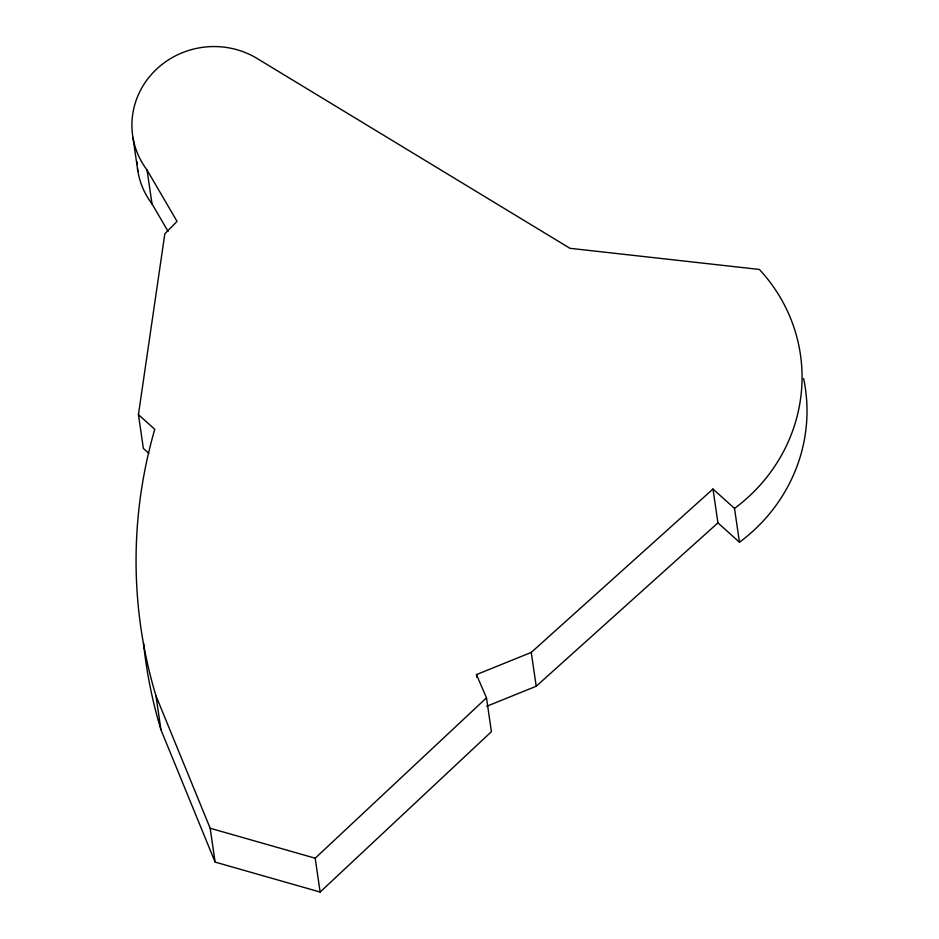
<?xml version="1.0" encoding="UTF-8"?>
<svg xmlns="http://www.w3.org/2000/svg" width="939" height="939" viewBox="0 0 939 939"><rect width="100%" height="100%" fill="white"/><g stroke="black" fill="none" stroke-linecap="round" stroke-linejoin="round"><path stroke-width="1.41" d="M148.82 453.337L143.374 448.443L138.432 414.604L164.841 233.752L177.037 221.381L147.059 170.041A81.153 77.444 -8.3 0 1 154.348 71.305A81.153 77.444 -8.3 0 1 257.086 58.464L569.95 248.307L759.358 269.446A171.626 163.773 -8.3 0 1 734.521 508.41L739.463 542.249L717.924 522.87L712.983 489.031L531.263 652.417L476.46 674.589L476.871 677.406M143.514 643.051A513.574 490.076 -8.3 0 0 160.921 729.72L215.113 862.096L320.129 892.05L315.187 858.211L486.484 697.841L476.46 674.589M320.129 892.05L491.414 731.681L486.484 697.841M486.742 706.269L536.204 686.256L717.924 522.87M138.432 414.604L154.759 429.299A513.574 490.076 -8.3 0 0 155.991 695.881L210.172 828.257L315.187 858.211M712.983 489.031L734.521 508.41M137.481 168.597A81.153 77.444 -8.3 0 0 152.001 203.88L168.081 231.428M531.263 652.417L536.204 686.256M147.059 170.041L152.001 203.88M132.951 137.458L137.892 171.297M210.172 828.257L215.113 862.096M155.991 695.881L160.921 729.72M803.596 378.487A171.626 163.773 -8.3 0 1 739.463 542.249M137.059 164.501A81.153 77.444 -8.3 0 1 136.906 161.743"/></g></svg>
